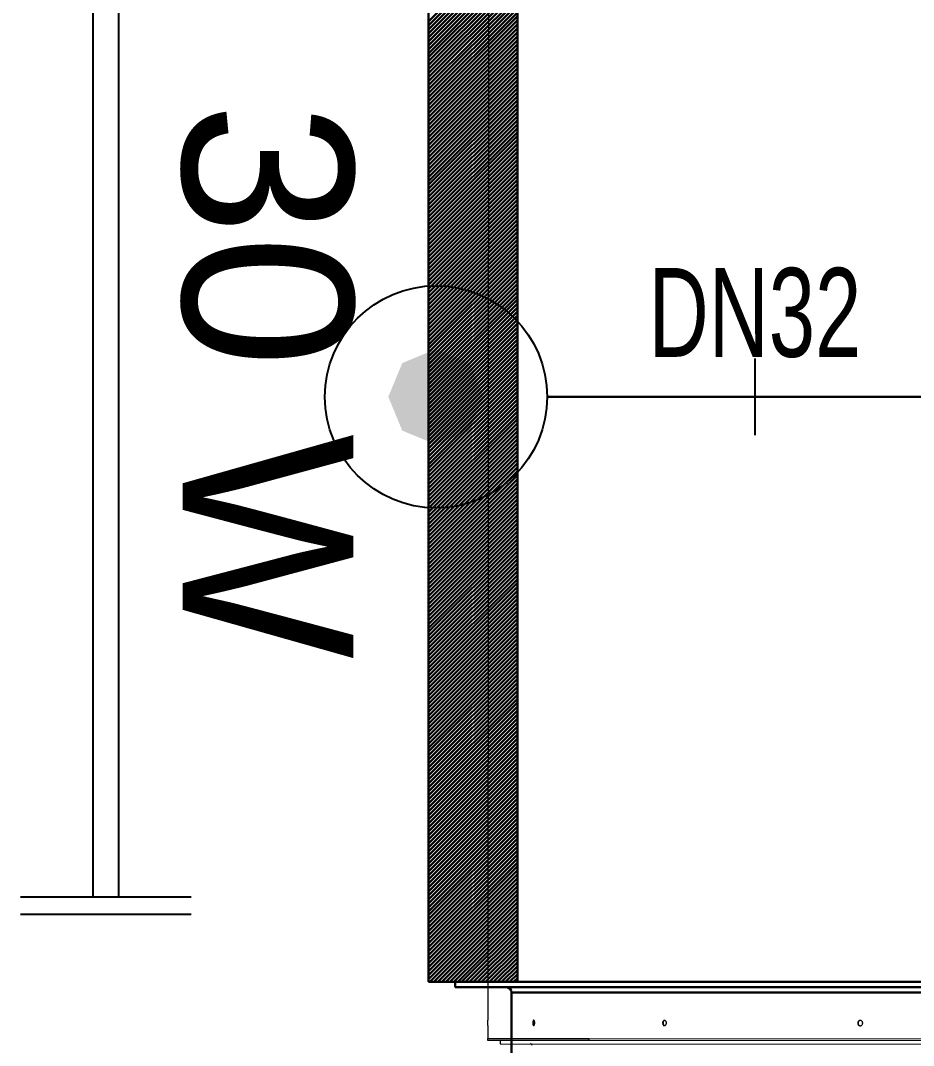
# Model space of a CAD drawing. Header units: millimetres. Extents: x -379292 to 1221486, y 92049 to 447512.
# Drawn here: x -174322 to -173318, y 211871 to 213024 of the extents above; entities that cross this region are included whole.
import ezdxf
from ezdxf.enums import TextEntityAlignment as Align

# ---------------------------------------------------------------- set-up
doc = ezdxf.new("R2010")
doc.units = ezdxf.units.MM
for name, color, linetype in [('-M-YNGN-BORUID', 7, 'Continuous'), ('-M-YNGN-BORUUZUN', 7, 'Continuous'), ('-M-YNGN-BORUYUK', 7, 'Continuous'), ('-M-YNGN-SPR-YUK', 7, 'Continuous'), ('-M-YNGN-ZON4-CAP-', 7, 'Continuous'), ('-M-YNGN-ZON4-SPR-', 7, 'Continuous'), ('08_LAMP', 4, 'Continuous')]:
    doc.layers.add(name, color=color, linetype=linetype)
doc.layers.add('-M-YNGN-SPR-CAPCIZGI', color=188, linetype='Continuous', plot=False)
for name, color, linetype, lineweight in [('-M-YNGN-ZON4', 3, 'SP', 30), ('_Systemair Ventilation Equipments', 7, 'Continuous', 30), ('Aironn-DEF', 7, 'Continuous', 0)]:
    doc.layers.add(name, color=color, linetype=linetype, lineweight=lineweight)
doc.styles.add('CIZGI', font='tahoma.ttf', dxfattribs={"width": 0.8, "oblique": 20})
doc.styles.add('HCAD', font='HCAD.SHX', dxfattribs={"width": 0.8, "height": 0.2})
doc.styles.add('PIPESIZE', font='hcad.shx', dxfattribs={"width": 0.8})
doc.styles.add('SPR-NOT', font='romans.shx')
doc.styles.add('YAZI-2', font='arial.ttf', dxfattribs={"height": 2})
doc.linetypes.add('SP', pattern='A,2,-0.1,["SP",CIZGI,S=0.14,R=0.2,X=0,Y=-0.07],-0.255', length=2.355)

# ---------------------------------------------------------------- blocks, each defined once
blk = doc.blocks.new('RSA 1250')
at = {"layer": '_Systemair Ventilation Equipments', "color": 8}
for p, q in [((12228.56, 3607.73), (12228.56, 3752.73)), ((12103.56, 3617.73), (12228.56, 3617.73)), ((12120.48, 3607.73), (12110.48, 3617.73)), ((12120.92, 3607.73), (12110.92, 3617.73)), ((12121.37, 3607.73), (12111.37, 3617.73)), ((12121.82, 3607.73), (12111.82, 3617.73)), ((12122.27, 3607.73), (12112.27, 3617.73)), ((12122.72, 3607.73), (12112.72, 3617.73)), ((12123.17, 3607.73), (12113.17, 3617.73)), ((12123.62, 3607.73), (12113.62, 3617.73)), ((12124.07, 3607.73), (12114.07, 3617.73)), ((12124.52, 3607.73), (12114.52, 3617.73)), ((12124.97, 3607.73), (12114.97, 3617.73)), ((12125.41, 3607.73), (12115.41, 3617.73)), ((12125.86, 3607.73), (12115.86, 3617.73)), ((12126.31, 3607.73), (12116.31, 3617.73)), ((12126.76, 3607.73), (12116.76, 3617.73)), ((12127.21, 3607.73), (12117.21, 3617.73)), ((12127.66, 3607.73), (12117.66, 3617.73)), ((12128.11, 3607.73), (12118.11, 3617.73)), ((12128.56, 3607.73), (12118.56, 3617.73)), ((12129.01, 3607.73), (12119.01, 3617.73)), ((12129.46, 3607.73), (12119.46, 3617.73)), ((12129.9, 3607.73), (12119.9, 3617.73)), ((12130.35, 3607.73), (12120.35, 3617.73)), ((12130.8, 3607.73), (12120.8, 3617.73)), ((12131.25, 3607.73), (12121.25, 3617.73)), ((12131.7, 3607.73), (12121.7, 3617.73)), ((12132.15, 3607.73), (12122.15, 3617.73)), ((12132.6, 3607.73), (12122.6, 3617.73)), ((12133.05, 3607.73), (12123.05, 3617.73)), ((12133.5, 3607.73), (12123.5, 3617.73)), ((12133.95, 3607.73), (12123.95, 3617.73)), ((12134.39, 3607.73), (12124.39, 3617.73)), ((12134.84, 3607.73), (12124.84, 3617.73)), ((12135.29, 3607.73), (12125.29, 3617.73)), ((12135.74, 3607.73), (12125.74, 3617.73)), ((12136.19, 3607.73), (12126.19, 3617.73)), ((12136.64, 3607.73), (12126.64, 3617.73)), ((12137.09, 3607.73), (12127.09, 3617.73)), ((12137.54, 3607.73), (12127.54, 3617.73)), ((12137.99, 3607.73), (12127.99, 3617.73)), ((12138.44, 3607.73), (12128.44, 3617.73)), ((12138.88, 3607.73), (12128.88, 3617.73)), ((12139.33, 3607.73), (12129.33, 3617.73)), ((12139.78, 3607.73), (12129.78, 3617.73)), ((12140.23, 3607.73), (12130.23, 3617.73)), ((12140.68, 3607.73), (12130.68, 3617.73)), ((12141.13, 3607.73), (12131.13, 3617.73)), ((12141.58, 3607.73), (12131.58, 3617.73)), ((12142.03, 3607.73), (12132.03, 3617.73)), ((12142.48, 3607.73), (12132.48, 3617.73)), ((12142.93, 3607.73), (12132.93, 3617.73)), ((12143.37, 3607.73), (12133.37, 3617.73)), ((12143.82, 3607.73), (12133.82, 3617.73)), ((12144.27, 3607.73), (12134.27, 3617.73)), ((12144.72, 3607.73), (12134.72, 3617.73)), ((12145.17, 3607.73), (12135.17, 3617.73)), ((12145.62, 3607.73), (12135.62, 3617.73)), ((12146.07, 3607.73), (12136.07, 3617.73)), ((12146.52, 3607.73), (12136.52, 3617.73)), ((12146.97, 3607.73), (12136.97, 3617.73)), ((12147.42, 3607.73), (12137.42, 3617.73)), ((12147.87, 3607.73), (12137.87, 3617.73)), ((12148.31, 3607.73), (12138.31, 3617.73)), ((12148.76, 3607.73), (12138.76, 3617.73)), ((12149.21, 3607.73), (12139.21, 3617.73)), ((12149.66, 3607.73), (12139.66, 3617.73)), ((12150.11, 3607.73), (12140.11, 3617.73)), ((12150.56, 3607.73), (12140.56, 3617.73)), ((12151.01, 3607.73), (12141.01, 3617.73)), ((12151.46, 3607.73), (12141.46, 3617.73)), ((12151.91, 3607.73), (12141.91, 3617.73)), ((12152.36, 3607.73), (12142.36, 3617.73)), ((12152.8, 3607.73), (12142.8, 3617.73)), ((12153.25, 3607.73), (12143.25, 3617.73)), ((12153.7, 3607.73), (12143.7, 3617.73)), ((12154.15, 3607.73), (12144.15, 3617.73)), ((12154.6, 3607.73), (12144.6, 3617.73)), ((12155.05, 3607.73), (12145.05, 3617.73)), ((12155.5, 3607.73), (12145.5, 3617.73)), ((12155.95, 3607.73), (12145.95, 3617.73)), ((12156.4, 3607.73), (12146.4, 3617.73)), ((12156.85, 3607.73), (12146.85, 3617.73)), ((12157.29, 3607.73), (12147.29, 3617.73)), ((12157.74, 3607.73), (12147.74, 3617.73)), ((12158.19, 3607.73), (12148.19, 3617.73)), ((12158.64, 3607.73), (12148.64, 3617.73)), ((12159.09, 3607.73), (12149.09, 3617.73)), ((12159.54, 3607.73), (12149.54, 3617.73)), ((12159.99, 3607.73), (12149.99, 3617.73)), ((12160.44, 3607.73), (12150.44, 3617.73)), ((12160.89, 3607.73), (12150.89, 3617.73)), ((12161.34, 3607.73), (12151.34, 3617.73)), ((12161.78, 3607.73), (12151.78, 3617.73)), ((12162.23, 3607.73), (12152.23, 3617.73)), ((12162.68, 3607.73), (12152.68, 3617.73)), ((12163.13, 3607.73), (12153.13, 3617.73)), ((12163.58, 3607.73), (12153.58, 3617.73)), ((12164.03, 3607.73), (12154.03, 3617.73)), ((12164.48, 3607.73), (12154.48, 3617.73)), ((12164.93, 3607.73), (12154.93, 3617.73)), ((12165.38, 3607.73), (12155.38, 3617.73)), ((12165.83, 3607.73), (12155.83, 3617.73)), ((12166.27, 3607.73), (12156.27, 3617.73)), ((12166.72, 3607.73), (12156.72, 3617.73)), ((12167.17, 3607.73), (12157.17, 3617.73)), ((12167.62, 3607.73), (12157.62, 3617.73)), ((12168.07, 3607.73), (12158.07, 3617.73)), ((12168.52, 3607.73), (12158.52, 3617.73)), ((12168.97, 3607.73), (12158.97, 3617.73)), ((12169.42, 3607.73), (12159.42, 3617.73)), ((12169.87, 3607.73), (12159.87, 3617.73)), ((12170.32, 3607.73), (12160.32, 3617.73)), ((12170.76, 3607.73), (12160.76, 3617.73)), ((12171.21, 3607.73), (12161.21, 3617.73)), ((12171.66, 3607.73), (12161.66, 3617.73)), ((12172.11, 3607.73), (12162.11, 3617.73)), ((12172.56, 3607.73), (12162.56, 3617.73)), ((12173.01, 3607.73), (12163.01, 3617.73)), ((12173.46, 3607.73), (12163.46, 3617.73)), ((12173.91, 3607.73), (12163.91, 3617.73)), ((12174.36, 3607.73), (12164.36, 3617.73)), ((12174.81, 3607.73), (12164.81, 3617.73)), ((12175.25, 3607.73), (12165.25, 3617.73)), ((12175.7, 3607.73), (12165.7, 3617.73)), ((12176.15, 3607.73), (12166.15, 3617.73)), ((12176.6, 3607.73), (12166.6, 3617.73)), ((12177.05, 3607.73), (12167.05, 3617.73)), ((12177.5, 3607.73), (12167.5, 3617.73)), ((12177.95, 3607.73), (12167.95, 3617.73)), ((12178.4, 3607.73), (12168.4, 3617.73)), ((12178.85, 3607.73), (12168.85, 3617.73)), ((12179.3, 3607.73), (12169.3, 3617.73)), ((12179.74, 3607.73), (12169.74, 3617.73)), ((12180.19, 3607.73), (12170.19, 3617.73)), ((12180.64, 3607.73), (12170.64, 3617.73)), ((12181.09, 3607.73), (12171.09, 3617.73)), ((12181.54, 3607.73), (12171.54, 3617.73)), ((12181.99, 3607.73), (12171.99, 3617.73)), ((12182.44, 3607.73), (12172.44, 3617.73)), ((12182.89, 3607.73), (12172.89, 3617.73)), ((12183.34, 3607.73), (12173.34, 3617.73)), ((12183.79, 3607.73), (12173.79, 3617.73)), ((12184.24, 3607.73), (12174.24, 3617.73)), ((12184.68, 3607.73), (12174.68, 3617.73)), ((12185.13, 3607.73), (12175.13, 3617.73)), ((12185.58, 3607.73), (12175.58, 3617.73)), ((12186.03, 3607.73), (12176.03, 3617.73)), ((12186.48, 3607.73), (12176.48, 3617.73)), ((12186.93, 3607.73), (12176.93, 3617.73)), ((12187.38, 3607.73), (12177.38, 3617.73)), ((12187.83, 3607.73), (12177.83, 3617.73)), ((12188.28, 3607.73), (12178.28, 3617.73)), ((12188.73, 3607.73), (12178.73, 3617.73)), ((12189.17, 3607.73), (12179.17, 3617.73)), ((12189.62, 3607.73), (12179.62, 3617.73)), ((12190.07, 3607.73), (12180.07, 3617.73)), ((12190.52, 3607.73), (12180.52, 3617.73)), ((12190.97, 3607.73), (12180.97, 3617.73)), ((12191.42, 3607.73), (12181.42, 3617.73)), ((12191.87, 3607.73), (12181.87, 3617.73)), ((12192.32, 3607.73), (12182.32, 3617.73)), ((12192.77, 3607.73), (12182.77, 3617.73)), ((12193.22, 3607.73), (12183.22, 3617.73)), ((12193.66, 3607.73), (12183.66, 3617.73)), ((12194.11, 3607.73), (12184.11, 3617.73)), ((12194.56, 3607.73), (12184.56, 3617.73)), ((12195.01, 3607.73), (12185.01, 3617.73)), ((12195.46, 3607.73), (12185.46, 3617.73)), ((12195.91, 3607.73), (12185.91, 3617.73)), ((12196.36, 3607.73), (12186.36, 3617.73)), ((12196.81, 3607.73), (12186.81, 3617.73)), ((12197.26, 3607.73), (12187.26, 3617.73)), ((12197.71, 3607.73), (12187.71, 3617.73)), ((12198.15, 3607.73), (12188.15, 3617.73)), ((12198.6, 3607.73), (12188.6, 3617.73)), ((12199.05, 3607.73), (12189.05, 3617.73)), ((12199.5, 3607.73), (12189.5, 3617.73)), ((12199.95, 3607.73), (12189.95, 3617.73)), ((12200.4, 3607.73), (12190.4, 3617.73)), ((12200.85, 3607.73), (12190.85, 3617.73)), ((12201.3, 3607.73), (12191.3, 3617.73)), ((12201.75, 3607.73), (12191.75, 3617.73)), ((12202.2, 3607.73), (12192.2, 3617.73)), ((12202.64, 3607.73), (12192.64, 3617.73)), ((12203.09, 3607.73), (12193.09, 3617.73)), ((12203.54, 3607.73), (12193.54, 3617.73)), ((12203.99, 3607.73), (12193.99, 3617.73)), ((12204.44, 3607.73), (12194.44, 3617.73)), ((12204.89, 3607.73), (12194.89, 3617.73)), ((12205.34, 3607.73), (12195.34, 3617.73)), ((12205.79, 3607.73), (12195.79, 3617.73)), ((12206.24, 3607.73), (12196.24, 3617.73)), ((12206.69, 3607.73), (12196.69, 3617.73)), ((12207.13, 3607.73), (12197.13, 3617.73)), ((12207.58, 3607.73), (12197.58, 3617.73)), ((12208.03, 3607.73), (12198.03, 3617.73)), ((12208.48, 3607.73), (12198.48, 3617.73)), ((12208.93, 3607.73), (12198.93, 3617.73)), ((12209.38, 3607.73), (12199.38, 3617.73)), ((12209.83, 3607.73), (12199.83, 3617.73)), ((12210.28, 3607.73), (12200.28, 3617.73)), ((12210.73, 3607.73), (12200.73, 3617.73)), ((12211.18, 3607.73), (12201.18, 3617.73)), ((12211.62, 3607.73), (12201.62, 3617.73)), ((12212.07, 3607.73), (12202.07, 3617.73)), ((12212.52, 3607.73), (12202.52, 3617.73)), ((12212.97, 3607.73), (12202.97, 3617.73)), ((12213.42, 3607.73), (12203.42, 3617.73)), ((12213.87, 3607.73), (12203.87, 3617.73)), ((12214.32, 3607.73), (12204.32, 3617.73)), ((12214.77, 3607.73), (12204.77, 3617.73)), ((12215.22, 3607.73), (12205.22, 3617.73)), ((12215.67, 3607.73), (12205.67, 3617.73)), ((12216.11, 3607.73), (12206.11, 3617.73)), ((12216.56, 3607.73), (12206.56, 3617.73)), ((12217.01, 3607.73), (12207.01, 3617.73)), ((12217.46, 3607.73), (12207.46, 3617.73)), ((12217.91, 3607.73), (12207.91, 3617.73)), ((12218.36, 3607.73), (12208.36, 3617.73)), ((12218.81, 3607.73), (12208.81, 3617.73)), ((12219.26, 3607.73), (12209.26, 3617.73)), ((12219.71, 3607.73), (12209.71, 3617.73)), ((12220.16, 3607.73), (12210.16, 3617.73)), ((12220.61, 3607.73), (12210.61, 3617.73)), ((12221.05, 3607.73), (12211.05, 3617.73)), ((12221.5, 3607.73), (12211.5, 3617.73)), ((12221.95, 3607.73), (12211.95, 3617.73)), ((12222.4, 3607.73), (12212.4, 3617.73)), ((12222.85, 3607.73), (12212.85, 3617.73)), ((12223.3, 3607.73), (12213.3, 3617.73)), ((12223.75, 3607.73), (12213.75, 3617.73)), ((12224.2, 3607.73), (12214.2, 3617.73)), ((12224.65, 3607.73), (12214.65, 3617.73)), ((12225.1, 3607.73), (12215.1, 3617.73)), ((12225.54, 3607.73), (12215.54, 3617.73)), ((12225.99, 3607.73), (12215.99, 3617.73)), ((12226.44, 3607.73), (12216.44, 3617.73)), ((12226.89, 3607.73), (12216.89, 3617.73)), ((12227.34, 3607.73), (12217.34, 3617.73)), ((12227.79, 3607.73), (12217.79, 3617.73)), ((12228.24, 3607.73), (12218.24, 3617.73)), ((12228.56, 3607.86), (12218.69, 3617.73)), ((12228.56, 3608.31), (12219.14, 3617.73)), ((12228.56, 3608.76), (12219.59, 3617.73)), ((12228.56, 3609.21), (12220.03, 3617.73)), ((12228.56, 3609.66), (12220.48, 3617.73)), ((12228.56, 3610.11), (12220.93, 3617.73)), ((12228.56, 3610.56), (12221.38, 3617.73)), ((12228.56, 3611.01), (12221.83, 3617.73)), ((12228.56, 3611.45), (12222.28, 3617.73)), ((12228.56, 3611.9), (12222.73, 3617.73)), ((12228.56, 3612.35), (12223.18, 3617.73)), ((12228.56, 3612.8), (12223.63, 3617.73)), ((12228.56, 3613.25), (12224.08, 3617.73)), ((12228.56, 3613.7), (12224.52, 3617.73)), ((12228.56, 3614.15), (12224.97, 3617.73)), ((12228.56, 3614.6), (12225.42, 3617.73)), ((12228.56, 3615.05), (12225.87, 3617.73)), ((12228.56, 3615.5), (12226.32, 3617.73)), ((12228.56, 3615.94), (12226.77, 3617.73)), ((12228.56, 3616.39), (12227.22, 3617.73)), ((12228.56, 3616.84), (12227.67, 3617.73)), ((12228.56, 3617.29), (12228.12, 3617.73)), ((12103.56, 3607.73), (12228.56, 3607.73))]:
    blk.add_line(p, q, dxfattribs=at)
blk = doc.blocks.new('AXC 1250')
at = {"layer": '_Systemair Ventilation Equipments', "color": 8, "linetype": 'Continuous'}
for p, q in [((12474.24, 3755.21), (12474.24, 3756.46)), ((12474.24, 3756.46), (12504.24, 3756.46)), ((12474.49, 3755.21), (12474.49, 3756.71)), ((12474.49, 3756.71), (12503.99, 3756.71)), ((12503.99, 3755.21), (12503.99, 3756.71)), ((12504.24, 3755.21), (12504.24, 3756.46)), ((12474.24, 3755.21), (12474.49, 3755.21)), ((12503.99, 3755.21), (12474.49, 3755.21)), ((12474.94, 3755.08), (12474.94, 3755.21)), ((12475.19, 3754.9), (12475.19, 3755.21)), ((12503.28, 3754.9), (12503.28, 3755.21)), ((12503.54, 3755.21), (12503.54, 3755.08)), ((12503.99, 3755.21), (12504.24, 3755.21)), ((12474.24, 3754.17), (12474.24, 3747.02)), ((12504.24, 3754.17), (12474.24, 3754.17)), ((12474.31, 3754.35), (12474.88, 3754.91)), ((12474.31, 3754.35), (12474.32, 3754.35)), ((12474.32, 3754.35), (12474.33, 3754.36)), ((12474.33, 3754.36), (12474.34, 3754.37)), ((12474.34, 3754.37), (12474.36, 3754.37)), ((12474.36, 3754.37), (12474.37, 3754.37)), ((12474.37, 3754.37), (12474.39, 3754.37)), ((12474.39, 3754.37), (12474.4, 3754.37)), ((12474.4, 3754.37), (12474.42, 3754.37)), ((12474.42, 3754.37), (12474.44, 3754.37)), ((12474.44, 3754.37), (12474.45, 3754.36)), ((12474.45, 3754.36), (12474.47, 3754.35)), ((12474.47, 3754.35), (12474.49, 3754.35)), ((12474.49, 3754.35), (12475.06, 3754.91)), ((12474.49, 3754.35), (12474.49, 3746.77)), ((12503.98, 3754.35), (12474.49, 3754.35)), ((12474.89, 3754.93), (12474.88, 3754.91)), ((12474.89, 3754.92), (12474.88, 3754.92)), ((12474.88, 3754.92), (12474.88, 3754.91)), ((12474.91, 3754.95), (12474.89, 3754.93)), ((12474.9, 3754.92), (12474.89, 3754.92)), ((12474.89, 3754.92), (12474.89, 3754.92)), ((12474.91, 3754.92), (12474.9, 3754.92)), ((12474.9, 3754.92), (12474.9, 3754.92)), ((12474.92, 3754.97), (12474.91, 3754.95)), ((12474.92, 3754.92), (12474.91, 3754.92)), ((12474.93, 3755), (12474.92, 3754.97)), ((12474.93, 3754.92), (12474.92, 3754.92)), ((12474.94, 3755.02), (12474.93, 3755)), ((12474.95, 3754.92), (12474.93, 3754.92)), ((12474.94, 3755.09), (12474.95, 3755.1)), ((12474.94, 3755.08), (12474.94, 3755.09)), ((12474.94, 3755.09), (12474.94, 3755.07)), ((12474.94, 3755.07), (12474.94, 3755.04)), ((12474.94, 3755.04), (12474.94, 3755.02)), ((12474.95, 3755.1), (12474.96, 3755.11)), ((12474.96, 3754.92), (12474.95, 3754.92)), ((12474.96, 3755.11), (12474.96, 3755.12)), ((12474.96, 3755.12), (12474.97, 3755.12)), ((12474.97, 3754.92), (12474.96, 3754.92)), ((12474.97, 3755.12), (12474.98, 3755.12)), ((12474.99, 3754.92), (12474.97, 3754.92)), ((12474.98, 3755.12), (12474.99, 3755.13)), ((12474.99, 3755.13), (12475, 3755.13)), ((12475, 3754.92), (12474.99, 3754.92)), ((12475, 3755.13), (12475.01, 3755.13)), ((12475.02, 3754.92), (12475, 3754.92)), ((12475.01, 3755.13), (12475.02, 3755.13)), ((12475.02, 3755.13), (12475.03, 3755.13)), ((12475.04, 3754.92), (12475.02, 3754.92)), ((12475.03, 3755.13), (12475.05, 3755.12)), ((12475.06, 3754.91), (12475.04, 3754.92)), ((12475.05, 3755.12), (12475.06, 3755.12)), ((12475.06, 3755.12), (12475.07, 3755.12)), ((12475.07, 3754.93), (12475.06, 3754.91)), ((12475.08, 3754.91), (12475.06, 3754.91)), ((12475.07, 3755.12), (12475.09, 3755.11)), ((12475.08, 3754.95), (12475.07, 3754.93)), ((12475.09, 3754.97), (12475.08, 3754.95)), ((12475.1, 3754.9), (12475.08, 3754.91)), ((12475.09, 3755.11), (12475.11, 3755.1)), ((12475.1, 3755.02), (12475.09, 3755)), ((12475.09, 3755), (12475.09, 3754.97)), ((12475.11, 3755.04), (12475.1, 3755.02)), ((12475.13, 3754.9), (12475.1, 3754.9)), ((12475.11, 3755.1), (12475.12, 3755.09)), ((12475.12, 3755.07), (12475.11, 3755.04)), ((12475.12, 3755.09), (12475.14, 3755.09)), ((12475.12, 3755.09), (12475.12, 3755.07)), ((12475.15, 3754.9), (12475.13, 3754.9)), ((12475.14, 3755.09), (12475.15, 3755.08)), ((12475.15, 3755.08), (12475.16, 3755.08)), ((12475.17, 3754.9), (12475.15, 3754.9)), ((12475.16, 3755.08), (12475.17, 3755.08)), ((12475.17, 3755.08), (12475.18, 3755.08)), ((12475.19, 3754.9), (12475.17, 3754.9)), ((12475.18, 3755.08), (12475.19, 3755.08)), ((12475.19, 3755.08), (12503.28, 3755.08)), ((12475.19, 3754.9), (12503.28, 3754.9)), ((12503.28, 3755.08), (12503.29, 3755.08)), ((12503.28, 3754.9), (12503.3, 3754.9)), ((12503.29, 3755.08), (12503.3, 3755.08)), ((12503.3, 3755.08), (12503.31, 3755.08)), ((12503.3, 3754.9), (12503.32, 3754.9)), ((12503.31, 3755.08), (12503.32, 3755.08)), ((12503.32, 3755.08), (12503.34, 3755.09)), ((12503.32, 3754.9), (12503.35, 3754.9)), ((12503.34, 3755.09), (12503.35, 3755.09)), ((12503.35, 3755.09), (12503.36, 3755.1)), ((12503.35, 3755.07), (12503.35, 3755.09)), ((12503.36, 3755.04), (12503.35, 3755.07)), ((12503.35, 3754.9), (12503.37, 3754.9)), ((12503.36, 3755.1), (12503.38, 3755.11)), ((12503.37, 3755.02), (12503.36, 3755.04)), ((12503.38, 3755), (12503.37, 3755.02)), ((12503.37, 3754.9), (12503.39, 3754.91)), ((12503.38, 3755.11), (12503.4, 3755.12)), ((12503.39, 3754.97), (12503.38, 3755)), ((12503.39, 3754.95), (12503.39, 3754.97)), ((12503.4, 3754.93), (12503.39, 3754.95)), ((12503.39, 3754.91), (12503.41, 3754.91)), ((12503.4, 3755.12), (12503.41, 3755.12)), ((12503.41, 3754.91), (12503.4, 3754.93)), ((12503.41, 3755.12), (12503.42, 3755.12)), ((12503.43, 3754.92), (12503.41, 3754.91)), ((12503.41, 3754.91), (12503.98, 3754.35)), ((12503.42, 3755.12), (12503.44, 3755.13)), ((12503.45, 3754.92), (12503.43, 3754.92)), ((12503.44, 3755.13), (12503.45, 3755.13)), ((12503.45, 3755.13), (12503.46, 3755.13)), ((12503.47, 3754.92), (12503.45, 3754.92)), ((12503.46, 3755.13), (12503.47, 3755.13)), ((12503.47, 3755.13), (12503.48, 3755.13)), ((12503.48, 3754.92), (12503.47, 3754.92)), ((12503.48, 3755.13), (12503.49, 3755.12)), ((12503.5, 3754.92), (12503.48, 3754.92)), ((12503.49, 3755.12), (12503.5, 3755.12)), ((12503.5, 3755.12), (12503.51, 3755.12)), ((12503.51, 3754.92), (12503.5, 3754.92)), ((12503.51, 3755.12), (12503.52, 3755.11)), ((12503.53, 3754.92), (12503.51, 3754.92)), ((12503.52, 3755.11), (12503.52, 3755.1)), ((12503.52, 3755.1), (12503.53, 3755.09)), ((12503.53, 3755.09), (12503.54, 3755.08)), ((12503.53, 3755.07), (12503.53, 3755.09)), ((12503.53, 3755.04), (12503.53, 3755.07)), ((12503.53, 3755.02), (12503.53, 3755.04)), ((12503.54, 3755), (12503.53, 3755.02)), ((12503.54, 3754.92), (12503.53, 3754.92)), ((12503.55, 3754.97), (12503.54, 3755)), ((12503.55, 3754.92), (12503.54, 3754.92)), ((12503.56, 3754.95), (12503.55, 3754.97)), ((12503.56, 3754.92), (12503.55, 3754.92)), ((12503.58, 3754.93), (12503.56, 3754.95)), ((12503.57, 3754.92), (12503.56, 3754.92)), ((12503.58, 3754.92), (12503.57, 3754.92)), ((12503.57, 3754.92), (12503.57, 3754.92)), ((12503.59, 3754.91), (12503.58, 3754.93)), ((12503.59, 3754.92), (12503.58, 3754.92)), ((12503.59, 3754.91), (12503.59, 3754.92)), ((12503.59, 3754.92), (12503.59, 3754.92)), ((12503.59, 3754.91), (12504.16, 3754.35)), ((12503.98, 3746.77), (12503.98, 3754.35)), ((12503.98, 3754.35), (12504, 3754.35)), ((12504, 3754.35), (12504.02, 3754.36)), ((12504.02, 3754.36), (12504.04, 3754.37)), ((12504.04, 3754.37), (12504.05, 3754.37)), ((12504.05, 3754.37), (12504.07, 3754.37)), ((12504.07, 3754.37), (12504.09, 3754.37)), ((12504.09, 3754.37), (12504.1, 3754.37)), ((12504.1, 3754.37), (12504.11, 3754.37)), ((12504.11, 3754.37), (12504.13, 3754.37)), ((12504.13, 3754.37), (12504.14, 3754.36)), ((12504.14, 3754.36), (12504.15, 3754.35)), ((12504.15, 3754.35), (12504.16, 3754.35)), ((12504.24, 3754.17), (12504.24, 3747.02)), ((12411.74, 3610.73), (12411.74, 3749.73)), ((12412.34, 3749.73), (12411.74, 3749.73)), ((12412.34, 3749.73), (12412.34, 3610.73)), ((12516.14, 3610.73), (12516.14, 3749.73)), ((12516.74, 3749.73), (12516.14, 3749.73)), ((12516.74, 3749.73), (12516.74, 3610.73)), ((12474.24, 3747.02), (12504.24, 3747.02)), ((12503.98, 3746.77), (12474.49, 3746.77)), ((12474.74, 3742.42), (12474.74, 3746.77)), ((12503.74, 3746.32), (12474.74, 3746.32)), ((12503.74, 3742.42), (12503.74, 3746.77)), ((12412.94, 3617.08), (12412.94, 3743.38)), ((12474.74, 3743.38), (12412.94, 3743.38)), ((12474.74, 3743.13), (12476.04, 3743.13)), ((12474.74, 3742.84), (12476.04, 3742.84)), ((12476.04, 3742.83), (12476.04, 3743.16)), ((12476.04, 3743.16), (12477.14, 3743.16)), ((12477.14, 3742.83), (12476.04, 3742.83)), ((12477.03, 3742.65), (12477.03, 3742.66)), ((12477.03, 3742.66), (12477.04, 3742.66)), ((12477.03, 3742.64), (12477.03, 3742.65)), ((12477.03, 3742.65), (12477.03, 3742.65)), ((12477.04, 3742.63), (12477.03, 3742.64)), ((12477.03, 3742.64), (12477.03, 3742.64)), ((12477.04, 3742.66), (12477.04, 3742.67)), ((12477.04, 3742.67), (12477.05, 3742.67)), ((12477.05, 3742.62), (12477.04, 3742.63)), ((12477.04, 3742.63), (12477.04, 3742.63)), ((12477.05, 3742.67), (12477.07, 3742.67)), ((12477.07, 3742.62), (12477.05, 3742.62)), ((12477.07, 3742.67), (12477.08, 3742.68)), ((12477.08, 3742.62), (12477.07, 3742.62)), ((12477.08, 3742.68), (12477.09, 3742.68)), ((12477.09, 3742.61), (12477.08, 3742.62)), ((12477.09, 3742.68), (12477.11, 3742.69)), ((12477.11, 3742.61), (12477.09, 3742.61)), ((12477.11, 3742.69), (12477.13, 3742.69)), ((12477.13, 3742.61), (12477.11, 3742.61)), ((12477.13, 3742.69), (12477.15, 3742.69)), ((12477.15, 3742.6), (12477.13, 3742.61)), ((12477.14, 3742.83), (12477.14, 3743.16)), ((12477.14, 3743.13), (12478.34, 3743.13)), ((12477.14, 3742.84), (12478.34, 3742.84)), ((12477.15, 3742.69), (12477.17, 3742.69)), ((12477.17, 3742.6), (12477.15, 3742.6)), ((12477.17, 3742.69), (12477.19, 3742.69)), ((12477.19, 3742.6), (12477.17, 3742.6)), ((12477.19, 3742.69), (12477.21, 3742.69)), ((12477.21, 3742.6), (12477.19, 3742.6)), ((12477.21, 3742.69), (12477.24, 3742.69)), ((12477.24, 3742.6), (12477.21, 3742.6)), ((12477.24, 3742.69), (12477.26, 3742.69)), ((12477.26, 3742.6), (12477.24, 3742.6)), ((12477.26, 3742.69), (12477.28, 3742.69)), ((12477.28, 3742.6), (12477.26, 3742.6)), ((12477.28, 3742.69), (12477.3, 3742.69)), ((12477.3, 3742.6), (12477.28, 3742.6)), ((12477.3, 3742.69), (12477.32, 3742.69)), ((12477.32, 3742.6), (12477.3, 3742.6)), ((12477.32, 3742.69), (12477.34, 3742.69)), ((12477.34, 3742.61), (12477.32, 3742.6)), ((12477.34, 3742.69), (12477.36, 3742.69)), ((12477.36, 3742.61), (12477.34, 3742.61)), ((12477.36, 3742.69), (12477.38, 3742.68)), ((12477.38, 3742.61), (12477.36, 3742.61)), ((12477.38, 3742.68), (12477.39, 3742.68)), ((12477.39, 3742.62), (12477.38, 3742.61)), ((12477.39, 3742.68), (12477.41, 3742.67)), ((12477.41, 3742.62), (12477.39, 3742.62)), ((12477.41, 3742.67), (12477.42, 3742.67)), ((12477.42, 3742.62), (12477.41, 3742.62)), ((12477.42, 3742.67), (12477.43, 3742.67)), ((12477.43, 3742.63), (12477.42, 3742.62)), ((12477.43, 3742.67), (12477.44, 3742.66)), ((12477.44, 3742.63), (12477.43, 3742.63)), ((12477.44, 3742.66), (12477.44, 3742.66)), ((12477.44, 3742.66), (12477.44, 3742.65)), ((12477.44, 3742.65), (12477.45, 3742.65)), ((12477.45, 3742.65), (12477.44, 3742.64)), ((12477.44, 3742.64), (12477.44, 3742.64)), ((12477.44, 3742.64), (12477.44, 3742.63)), ((12478.34, 3742.83), (12478.34, 3743.16)), ((12478.34, 3743.16), (12479.44, 3743.16)), ((12479.44, 3742.83), (12478.34, 3742.83)), ((12479.44, 3742.83), (12479.44, 3743.16)), ((12479.44, 3743.13), (12480.64, 3743.13)), ((12479.44, 3742.84), (12480.64, 3742.84)), ((12480.64, 3742.83), (12480.64, 3743.16)), ((12480.64, 3743.16), (12481.74, 3743.16)), ((12481.74, 3742.83), (12480.64, 3742.83)), ((12481.74, 3742.83), (12481.74, 3743.16)), ((12481.74, 3743.13), (12482.94, 3743.13)), ((12481.74, 3742.84), (12482.94, 3742.84)), ((12482.94, 3742.83), (12482.94, 3743.16)), ((12482.94, 3743.16), (12484.04, 3743.16)), ((12484.04, 3742.83), (12482.94, 3742.83)), ((12484.04, 3742.83), (12484.04, 3743.16)), ((12484.04, 3743.13), (12485.24, 3743.13)), ((12484.04, 3742.84), (12485.24, 3742.84)), ((12485.24, 3742.83), (12485.24, 3743.16)), ((12485.24, 3743.16), (12486.34, 3743.16)), ((12486.34, 3742.83), (12485.24, 3742.83)), ((12486.34, 3742.83), (12486.34, 3743.16)), ((12486.34, 3743.13), (12487.54, 3743.13)), ((12486.34, 3742.84), (12487.54, 3742.84)), ((12487.54, 3742.83), (12487.54, 3743.16)), ((12487.54, 3743.16), (12488.64, 3743.16)), ((12488.64, 3742.83), (12487.54, 3742.83)), ((12488.64, 3742.83), (12488.64, 3743.16)), ((12488.64, 3743.13), (12489.84, 3743.13)), ((12488.64, 3742.84), (12489.84, 3742.84)), ((12489.03, 3742.65), (12489.03, 3742.66)), ((12489.03, 3742.66), (12489.04, 3742.66)), ((12489.03, 3742.64), (12489.03, 3742.65)), ((12489.03, 3742.65), (12489.03, 3742.65)), ((12489.04, 3742.63), (12489.03, 3742.64)), ((12489.03, 3742.64), (12489.03, 3742.64)), ((12489.04, 3742.66), (12489.04, 3742.67)), ((12489.04, 3742.67), (12489.05, 3742.67)), ((12489.05, 3742.62), (12489.04, 3742.63)), ((12489.04, 3742.63), (12489.04, 3742.63)), ((12489.05, 3742.67), (12489.07, 3742.67)), ((12489.07, 3742.62), (12489.05, 3742.62)), ((12489.07, 3742.67), (12489.08, 3742.68)), ((12489.08, 3742.62), (12489.07, 3742.62)), ((12489.08, 3742.68), (12489.09, 3742.68)), ((12489.09, 3742.61), (12489.08, 3742.62)), ((12489.09, 3742.68), (12489.11, 3742.69)), ((12489.11, 3742.61), (12489.09, 3742.61)), ((12489.11, 3742.69), (12489.13, 3742.69)), ((12489.13, 3742.61), (12489.11, 3742.61)), ((12489.13, 3742.69), (12489.15, 3742.69)), ((12489.15, 3742.6), (12489.13, 3742.61)), ((12489.15, 3742.69), (12489.17, 3742.69)), ((12489.17, 3742.6), (12489.15, 3742.6)), ((12489.17, 3742.69), (12489.19, 3742.69)), ((12489.19, 3742.6), (12489.17, 3742.6)), ((12489.19, 3742.69), (12489.21, 3742.69)), ((12489.21, 3742.6), (12489.19, 3742.6)), ((12489.21, 3742.69), (12489.24, 3742.69)), ((12489.24, 3742.6), (12489.21, 3742.6)), ((12489.24, 3742.69), (12489.26, 3742.69)), ((12489.26, 3742.6), (12489.24, 3742.6)), ((12489.26, 3742.69), (12489.28, 3742.69)), ((12489.28, 3742.6), (12489.26, 3742.6)), ((12489.28, 3742.69), (12489.3, 3742.69)), ((12489.3, 3742.6), (12489.28, 3742.6)), ((12489.3, 3742.69), (12489.32, 3742.69)), ((12489.32, 3742.6), (12489.3, 3742.6)), ((12489.32, 3742.69), (12489.34, 3742.69)), ((12489.34, 3742.61), (12489.32, 3742.6)), ((12489.34, 3742.69), (12489.36, 3742.69)), ((12489.36, 3742.61), (12489.34, 3742.61)), ((12489.36, 3742.69), (12489.38, 3742.68)), ((12489.38, 3742.61), (12489.36, 3742.61)), ((12489.38, 3742.68), (12489.39, 3742.68)), ((12489.39, 3742.62), (12489.38, 3742.61)), ((12489.39, 3742.68), (12489.41, 3742.67)), ((12489.41, 3742.62), (12489.39, 3742.62)), ((12489.41, 3742.67), (12489.42, 3742.67)), ((12489.42, 3742.62), (12489.41, 3742.62)), ((12489.42, 3742.67), (12489.43, 3742.67)), ((12489.43, 3742.63), (12489.42, 3742.62)), ((12489.43, 3742.67), (12489.44, 3742.66)), ((12489.44, 3742.63), (12489.43, 3742.63)), ((12489.44, 3742.66), (12489.44, 3742.66)), ((12489.44, 3742.66), (12489.44, 3742.65)), ((12489.44, 3742.65), (12489.45, 3742.65)), ((12489.45, 3742.65), (12489.44, 3742.64)), ((12489.44, 3742.64), (12489.44, 3742.64)), ((12489.44, 3742.64), (12489.44, 3742.63)), ((12489.84, 3742.83), (12489.84, 3743.16)), ((12489.84, 3743.16), (12490.94, 3743.16)), ((12490.94, 3742.83), (12489.84, 3742.83)), ((12490.94, 3742.83), (12490.94, 3743.16)), ((12490.94, 3743.13), (12492.14, 3743.13)), ((12490.94, 3742.84), (12492.14, 3742.84)), ((12492.14, 3742.83), (12492.14, 3743.16)), ((12492.14, 3743.16), (12493.24, 3743.16)), ((12493.24, 3742.83), (12492.14, 3742.83)), ((12493.24, 3742.83), (12493.24, 3743.16)), ((12493.24, 3743.13), (12494.44, 3743.13)), ((12493.24, 3742.84), (12494.44, 3742.84)), ((12494.44, 3742.83), (12494.44, 3743.16)), ((12494.44, 3743.16), (12495.54, 3743.16)), ((12495.54, 3742.83), (12494.44, 3742.83)), ((12495.54, 3742.83), (12495.54, 3743.16)), ((12495.54, 3743.13), (12496.74, 3743.13)), ((12495.54, 3742.84), (12496.74, 3742.84)), ((12496.74, 3742.83), (12496.74, 3743.16)), ((12496.74, 3743.16), (12497.84, 3743.16)), ((12497.84, 3742.83), (12496.74, 3742.83)), ((12497.84, 3742.83), (12497.84, 3743.16)), ((12497.84, 3743.13), (12499.04, 3743.13)), ((12497.84, 3742.84), (12499.04, 3742.84)), ((12499.04, 3742.83), (12499.04, 3743.16)), ((12499.04, 3743.16), (12500.14, 3743.16)), ((12500.14, 3742.83), (12499.04, 3742.83)), ((12500.14, 3742.83), (12500.14, 3743.16)), ((12500.14, 3743.13), (12501.34, 3743.13)), ((12500.14, 3742.84), (12501.34, 3742.84)), ((12501.03, 3742.65), (12501.03, 3742.66)), ((12501.03, 3742.66), (12501.04, 3742.66)), ((12501.03, 3742.64), (12501.03, 3742.65)), ((12501.03, 3742.65), (12501.03, 3742.65)), ((12501.04, 3742.63), (12501.03, 3742.64)), ((12501.03, 3742.64), (12501.03, 3742.64)), ((12501.04, 3742.66), (12501.04, 3742.67)), ((12501.04, 3742.67), (12501.05, 3742.67)), ((12501.05, 3742.62), (12501.04, 3742.63)), ((12501.04, 3742.63), (12501.04, 3742.63)), ((12501.05, 3742.67), (12501.07, 3742.67)), ((12501.07, 3742.62), (12501.05, 3742.62)), ((12501.07, 3742.67), (12501.08, 3742.68)), ((12501.08, 3742.62), (12501.07, 3742.62)), ((12501.08, 3742.68), (12501.09, 3742.68)), ((12501.09, 3742.61), (12501.08, 3742.62)), ((12501.09, 3742.68), (12501.11, 3742.69)), ((12501.11, 3742.61), (12501.09, 3742.61)), ((12501.11, 3742.69), (12501.13, 3742.69)), ((12501.13, 3742.61), (12501.11, 3742.61)), ((12501.13, 3742.69), (12501.15, 3742.69)), ((12501.15, 3742.6), (12501.13, 3742.61)), ((12501.15, 3742.69), (12501.17, 3742.69)), ((12501.17, 3742.6), (12501.15, 3742.6)), ((12501.17, 3742.69), (12501.19, 3742.69)), ((12501.19, 3742.6), (12501.17, 3742.6)), ((12501.19, 3742.69), (12501.21, 3742.69)), ((12501.21, 3742.6), (12501.19, 3742.6)), ((12501.21, 3742.69), (12501.24, 3742.69)), ((12501.24, 3742.6), (12501.21, 3742.6)), ((12501.24, 3742.69), (12501.26, 3742.69)), ((12501.26, 3742.6), (12501.24, 3742.6)), ((12501.26, 3742.69), (12501.28, 3742.69)), ((12501.28, 3742.6), (12501.26, 3742.6)), ((12501.28, 3742.69), (12501.3, 3742.69)), ((12501.3, 3742.6), (12501.28, 3742.6)), ((12501.3, 3742.69), (12501.32, 3742.69)), ((12501.32, 3742.6), (12501.3, 3742.6)), ((12501.32, 3742.69), (12501.34, 3742.69)), ((12501.34, 3742.61), (12501.32, 3742.6)), ((12501.34, 3742.83), (12501.34, 3743.16)), ((12501.34, 3743.16), (12502.44, 3743.16)), ((12502.44, 3742.83), (12501.34, 3742.83)), ((12501.34, 3742.69), (12501.36, 3742.69)), ((12501.36, 3742.61), (12501.34, 3742.61)), ((12501.36, 3742.69), (12501.38, 3742.68)), ((12501.38, 3742.61), (12501.36, 3742.61)), ((12501.38, 3742.68), (12501.39, 3742.68)), ((12501.39, 3742.62), (12501.38, 3742.61)), ((12501.39, 3742.68), (12501.41, 3742.67)), ((12501.41, 3742.62), (12501.39, 3742.62)), ((12501.41, 3742.67), (12501.42, 3742.67)), ((12501.42, 3742.62), (12501.41, 3742.62)), ((12501.42, 3742.67), (12501.43, 3742.67)), ((12501.43, 3742.63), (12501.42, 3742.62)), ((12501.43, 3742.67), (12501.44, 3742.66)), ((12501.44, 3742.63), (12501.43, 3742.63)), ((12501.44, 3742.66), (12501.44, 3742.66)), ((12501.44, 3742.66), (12501.44, 3742.65)), ((12501.44, 3742.65), (12501.45, 3742.65)), ((12501.45, 3742.65), (12501.44, 3742.64)), ((12501.44, 3742.64), (12501.44, 3742.64)), ((12501.44, 3742.64), (12501.44, 3742.63)), ((12502.44, 3742.83), (12502.44, 3743.16)), ((12502.44, 3743.13), (12503.74, 3743.13)), ((12502.44, 3742.84), (12503.74, 3742.84)), ((12515.54, 3743.38), (12503.74, 3743.38)), ((12515.54, 3743.38), (12515.54, 3617.08)), ((12474.74, 3742.28), (12474.74, 3742.42)), ((12503.74, 3742.42), (12474.74, 3742.42)), ((12503.74, 3742.28), (12474.74, 3742.28)), ((12503.74, 3742.28), (12503.74, 3742.42)), ((12515.54, 3617.08), (12412.94, 3617.08)), ((12412.34, 3610.73), (12411.74, 3610.73)), ((12516.74, 3610.73), (12516.14, 3610.73))]:
    blk.add_line(p, q, dxfattribs=at)
for centre, radius, start, end in [((12474.49, 3756.46), 0.25, 90, 180), ((12503.99, 3756.46), 0.25, 0, 90), ((12474.49, 3754.17), 0.254, 135, 180), ((12474.68, 3755.08), 0.254, 315, 0), ((12503.79, 3755.08), 0.254, 180, 220.5), ((12503.98, 3754.17), 0.254, 0, 45), ((12474.49, 3747.02), 0.254, 180, 270), ((12503.98, 3747.02), 0.254, 270, 0), ((12412.94, 3743.98), 0.6, 182.8125, 270), ((12515.54, 3743.98), 0.6, 270, 0), ((12412.94, 3616.48), 0.6, 90, 180), ((12515.54, 3616.48), 0.6, 0, 90)]:
    blk.add_arc(centre, radius, start, end, dxfattribs=at)
blk = doc.blocks.new('OtoParkBodrumKatMimari')
at = {"layer": '_Systemair Ventilation Equipments', "color": 8, "xscale": 10, "yscale": 10, "zscale": 10, "rotation": 270}
blk.add_blockref('RSA 1250', (36414.2, 233409.1), dxfattribs=at)
at = {"layer": '_Systemair Ventilation Equipments', "xscale": 10, "yscale": 10, "zscale": 10, "rotation": 270}
blk.add_blockref('AXC 1250', (36414.2, 235240.9), dxfattribs=at)
blk = doc.blocks.new('SP-C-UP-12')
at = {"ltscale": 10}
blk.add_line((0, 0), (0, 0), dxfattribs=at)
at = {"color": 1, "linetype": 'Continuous'}
blk.add_circle((0, 0), 12.5, dxfattribs=at)
at = {"ltscale": 10}
for points in [[(-5.37, 0), (-3.8, 3.8), (-3.8, -3.8), (0, 5.37)], [(-3.8, -3.8), (0, 5.37), (0, -5.37), (3.8, 3.8)], [(0, -5.37), (3.8, 3.8), (3.8, -3.8), (5.37, 0)]]:
    blk.add_solid(points, dxfattribs=at)
at = {"layer": '-M-YNGN-SPR-YUK', "style": 'SPR-NOT', "width": 0.5, "flags": 9}
for tag, p in [('YUK', (0, 17.77)), ('CAP', (0, 14.42)), ('TIP', (0.2, 10.78))]:
    blk.add_attdef(tag, text='', height=2.5, dxfattribs=at).set_placement(p, align=Align.MIDDLE_CENTER)
blk = doc.blocks.new('SPRKL100')
at = {"layer": '-M-YNGN-SPR-CAPCIZGI'}
blk.add_line((0, 0.431), (0, -0.431), dxfattribs=at)
at = {"layer": '-M-YNGN-BORUID', "color": 0, "style": 'HCAD', "width": 0.8, "flags": 1}
blk.add_attdef('DIC', text='', height=0.4, dxfattribs=at).set_placement((0, -1.693), align=Align.CENTER)
at = {"layer": '-M-YNGN-BORUUZUN', "color": 0, "style": 'HCAD', "width": 0.7}
blk.add_attdef('BOY', text='', height=0.8, dxfattribs=at).set_placement((0, -1.08), align=Align.CENTER)
at = {"layer": '-M-YNGN-BORUYUK', "color": 6, "style": 'PIPESIZE', "width": 0.8}
blk.add_attdef('YUK', text='', height=0.5, dxfattribs=at).set_placement((0, 1.866), align=Align.CENTER)
at = {"color": 0, "style": 'PIPESIZE', "width": 0.7}
blk.add_attdef('CAP', text='', height=1, dxfattribs=at).set_placement((0, 0.45), align=Align.CENTER)
blk = doc.blocks.new('A$C69E781E7')
at = {"layer": '-M-YNGN-ZON4', "ltscale": 500}
blk.add_line((-6393.4, -3210.08), (-6668.4, -3210.08), dxfattribs=at)
at = {"layer": '-M-YNGN-ZON4-CAP-'}
ref = blk.add_blockref('SPRKL100', (-6645.01, -3210.08), dxfattribs=dict(at, xscale=10, yscale=10, zscale=10))
ref.add_attrib('CAP', 'DN32', dxfattribs={"layer": '0', "color": 0, "height": 10, "style": 'PIPESIZE', "width": 0.7}).set_placement((-6645.01, -3205.58), align=Align.CENTER)
at = {"layer": '-M-YNGN-ZON4-SPR-'}
blk.add_blockref('SP-C-UP-12', (-6680.9, -3210.08), dxfattribs=at)
blk = doc.blocks.new('40 W SIVA ÜSTÜ ETANJ LED 50')
at = {"layer": '08_LAMP'}
for p, q in [((605, -100), (605, 100)), ((625, -100), (625, 100)), ((-605, 15), (605, 15)), ((-605, -15), (605, -15))]:
    blk.add_line(p, q, dxfattribs=at)
at = {"layer": '08_LAMP', "color": 2, "style": 'YAZI-2'}
blk.add_text('30 W', height=200, dxfattribs=at).set_placement((0, 90), align=Align.CENTER)
blk = doc.blocks.new('AIRONN DEF 1250-1')
at = {"layer": 'Aironn-DEF', "color": 7, "linetype": 'Continuous', "lineweight": 15}
for p, q in [((4107.98, 5035.49), (4107.88, 4914.78)), ((4107.88, 4914.78), (4107.88, 4914.78)), ((4107.88, 4914.18), (4107.88, 4912.73)), ((4107.88, 4914.18), (4107.88, 4914.18)), ((4107.86, 4912.73), (4107.86, 4912.53)), ((4107.86, 4912.73), (4119.31, 4912.72)), ((4107.86, 4912.53), (4119.31, 4912.52)), ((4109.26, 4912.52), (4109.26, 4912.12)), ((4109.26, 4912.12), (4242.28, 4912.01)), ((4119.31, 4912.52), (4119.31, 4912.72)), ((4119.31, 4912.72), (4243.68, 4912.61)), ((4119.31, 4912.52), (4243.68, 4912.41))]:
    blk.add_line(p, q, dxfattribs=at)
blk.add_arc((4112.66, 4911.92), 0.2, 359.9523, 89.9523, dxfattribs=at)
for points, knots in [([(4107.88, 4914.18), (4107.88, 4914.18), (4107.88, 4914.19), (4107.88, 4914.26), (4107.88, 4914.36), (4107.88, 4914.45), (4107.88, 4914.51), (4107.88, 4914.56), (4107.88, 4914.62), (4107.88, 4914.69), (4107.88, 4914.73), (4107.88, 4914.77), (4107.88, 4914.77), (4107.88, 4914.78)], [0, 0, 0, 0, 0.124744, 0.249487, 0.374231, 0.498975, 0.529735, 0.581799, 0.65511, 0.749586, 0.8251, 0.892079, 1, 1, 1, 1]), ([(4113.05, 4914.77), (4113.04, 4914.77), (4113.01, 4914.76), (4112.97, 4914.69), (4112.94, 4914.59), (4112.94, 4914.5), (4112.94, 4914.44), (4112.94, 4914.39), (4112.95, 4914.32), (4112.97, 4914.26), (4112.99, 4914.22), (4113.02, 4914.18), (4113.04, 4914.17), (4113.05, 4914.17)], [0, 0, 0, 0, 0.124805, 0.249609, 0.374414, 0.499219, 0.52993, 0.581946, 0.655209, 0.749637, 0.825128, 0.892091, 1, 1, 1, 1]), ([(4113.09, 4914.75), (4113.08, 4914.75), (4113.07, 4914.74), (4113.04, 4914.69), (4113.02, 4914.6), (4113.01, 4914.5), (4113.01, 4914.4), (4113.03, 4914.31), (4113.05, 4914.23), (4113.08, 4914.2), (4113.09, 4914.19)], [0, 0, 0, 0, 0.051426, 0.187158, 0.322892, 0.458625, 0.594357, 0.730089, 0.865821, 1, 1, 1, 1]), ([(4113.05, 4914.17), (4113.07, 4914.18), (4113.1, 4914.18), (4113.13, 4914.25), (4113.16, 4914.34), (4113.16, 4914.4), (4113.17, 4914.44), (4113.17, 4914.45), (4113.17, 4914.46), (4113.17, 4914.47), (4113.17, 4914.47), (4113.17, 4914.47), (4113.17, 4914.47), (4113.17, 4914.47), (4113.17, 4914.48), (4113.17, 4914.51), (4113.16, 4914.56), (4113.15, 4914.62), (4113.14, 4914.68), (4113.11, 4914.73), (4113.09, 4914.76), (4113.06, 4914.77), (4113.05, 4914.77)], [0, 0, 0, 0, 0.124746, 0.249492, 0.374238, 0.436913, 0.468289, 0.483981, 0.491828, 0.495752, 0.497713, 0.498694, 0.499185, 0.49943, 0.499508, 0.530298, 0.582378, 0.65569, 0.750104, 0.82543, 0.89226, 1, 1, 1, 1]), ([(4127.77, 4914.76), (4127.74, 4914.75), (4127.68, 4914.75), (4127.61, 4914.68), (4127.57, 4914.58), (4127.55, 4914.49), (4127.56, 4914.42), (4127.56, 4914.38), (4127.58, 4914.31), (4127.61, 4914.25), (4127.65, 4914.2), (4127.7, 4914.17), (4127.74, 4914.16), (4127.77, 4914.16)], [0, 0, 0, 0, 0.124805, 0.249609, 0.374414, 0.499219, 0.52993, 0.581946, 0.655209, 0.749637, 0.825128, 0.892091, 1, 1, 1, 1]), ([(4127.82, 4914.76), (4127.82, 4914.76), (4127.78, 4914.76), (4127.73, 4914.73), (4127.67, 4914.67), (4127.63, 4914.59), (4127.61, 4914.49), (4127.61, 4914.39), (4127.64, 4914.29), (4127.69, 4914.22), (4127.75, 4914.17), (4127.8, 4914.16), (4127.82, 4914.16)], [0, 0, 0, 0, 0.036868, 0.144259, 0.251651, 0.359043, 0.466436, 0.573828, 0.681219, 0.788611, 0.896004, 1, 1, 1, 1]), ([(4127.77, 4914.16), (4127.79, 4914.16), (4127.85, 4914.17), (4127.92, 4914.24), (4127.96, 4914.32), (4127.98, 4914.39), (4127.98, 4914.42), (4127.98, 4914.44), (4127.98, 4914.45), (4127.98, 4914.45), (4127.98, 4914.46), (4127.98, 4914.46), (4127.98, 4914.46), (4127.98, 4914.46), (4127.98, 4914.47), (4127.98, 4914.49), (4127.97, 4914.54), (4127.96, 4914.61), (4127.92, 4914.67), (4127.88, 4914.72), (4127.83, 4914.75), (4127.79, 4914.76), (4127.77, 4914.76)], [0, 0, 0, 0, 0.124746, 0.249492, 0.3742382, 0.4369134, 0.4682889, 0.4839813, 0.4918282, 0.4957517, 0.4977134, 0.4986943, 0.4991847, 0.4994299, 0.4995084, 0.5302979, 0.5823778, 0.6556902, 0.7501036, 0.8254303, 0.8922604, 1, 1, 1, 1]), ([(4149.79, 4914.74), (4149.76, 4914.74), (4149.68, 4914.73), (4149.59, 4914.66), (4149.53, 4914.56), (4149.51, 4914.47), (4149.52, 4914.41), (4149.52, 4914.36), (4149.55, 4914.29), (4149.59, 4914.23), (4149.64, 4914.18), (4149.71, 4914.15), (4149.76, 4914.14), (4149.79, 4914.14)], [0, 0, 0, 0, 0.124805, 0.249609, 0.374414, 0.499219, 0.52993, 0.581946, 0.655209, 0.749637, 0.825128, 0.892091, 1, 1, 1, 1]), ([(4149.82, 4914.74), (4149.81, 4914.74), (4149.77, 4914.74), (4149.7, 4914.71), (4149.62, 4914.66), (4149.57, 4914.57), (4149.54, 4914.47), (4149.55, 4914.37), (4149.58, 4914.28), (4149.65, 4914.2), (4149.73, 4914.15), (4149.79, 4914.14), (4149.82, 4914.14)], [0, 0, 0, 0, 0.0368676, 0.1442589, 0.2516506, 0.3590433, 0.466436, 0.5738277, 0.681219, 0.7886111, 0.8960039, 1, 1, 1, 1]), ([(4149.79, 4914.14), (4149.83, 4914.15), (4149.9, 4914.15), (4149.99, 4914.22), (4150.04, 4914.31), (4150.06, 4914.37), (4150.07, 4914.41), (4150.07, 4914.42), (4150.07, 4914.43), (4150.07, 4914.44), (4150.07, 4914.44), (4150.07, 4914.44), (4150.07, 4914.44), (4150.07, 4914.44), (4150.07, 4914.45), (4150.07, 4914.48), (4150.06, 4914.52), (4150.04, 4914.59), (4149.99, 4914.65), (4149.94, 4914.7), (4149.87, 4914.73), (4149.82, 4914.74), (4149.79, 4914.74)], [0, 0, 0, 0, 0.124746, 0.249492, 0.374238, 0.436913, 0.468289, 0.483981, 0.491828, 0.495752, 0.497713, 0.498694, 0.499185, 0.49943, 0.499508, 0.530298, 0.582378, 0.65569, 0.750104, 0.82543, 0.89226, 1, 1, 1, 1])]:
    blk.add_open_spline(points, degree=3, knots=knots, dxfattribs=at)

msp = doc.modelspace()

# ---------------------------------------------------------------- block references
at = {"color": 8}
msp.add_blockref('OtoParkBodrumKatMimari', (-246354.8, 100818.8), dxfattribs=at)

# ---------------------------------------------------------------- next in the draw order: block references
at = {"layer": '-M-YNGN-ZON4', "ltscale": 25, "xscale": 10, "yscale": 10, "zscale": 10}
msp.add_blockref('A$C69E781E7', (-107045.9, 244701.5), dxfattribs=at)
at = {"layer": '08_LAMP', "xscale": 0.96, "yscale": 0.96, "zscale": 0.96, "rotation": 270}
msp.add_blockref('40 W SIVA ÜSTÜ ETANJ LED 50', (-174226.5, 212618.8), dxfattribs=at)
at = {"layer": 'Aironn-DEF', "color": 0, "xscale": 10, "yscale": 10, "zscale": 10}
msp.add_blockref('AIRONN DEF 1250-1', (-214875.5, 162751.6), dxfattribs=at)

doc.saveas('drawing.dxf')
